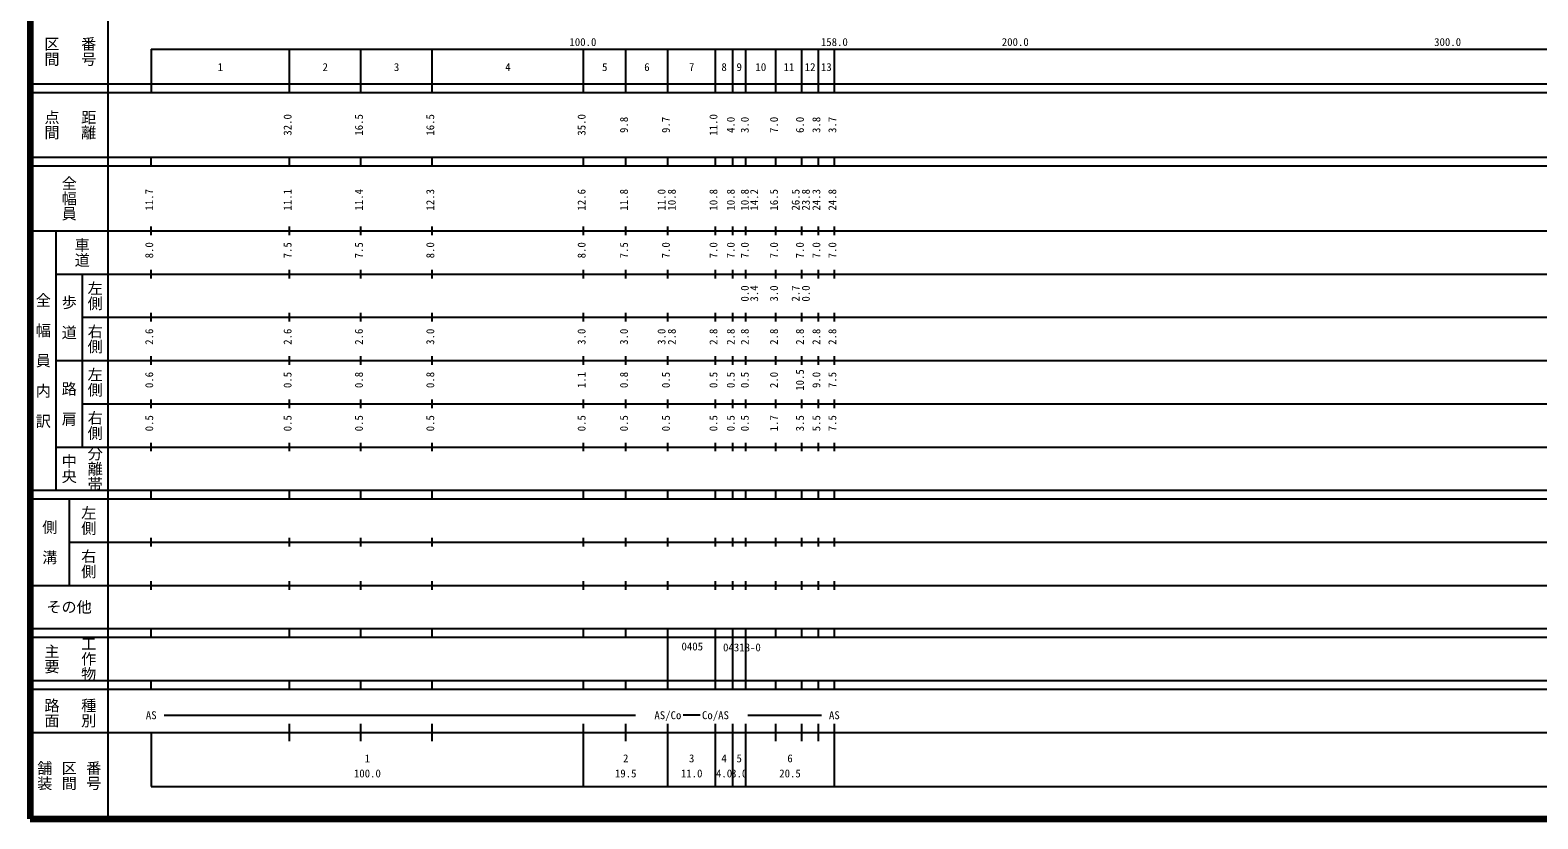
# Model space of a CAD drawing. Units: millimetres on the paper, enlarged 1000 times. Extents: x 40000 to 680000, y 20000 to 380000.
# Drawn here: x 40000 to 388715, y 20000 to 202409 of the extents above; entities that cross this region are included whole.
import ezdxf
from ezdxf.enums import TextEntityAlignment as Align

# ---------------------------------------------------------------- set-up
doc = ezdxf.new("R2010")
doc.units = ezdxf.units.MM
doc.header["$LTSCALE"] = 1000
doc.layers.add('M-TTL', color=2, linetype='Continuous', lineweight=140)
doc.layers.add('M-TTL-BAND', color=7, linetype='Continuous', lineweight=25)
doc.styles.add('@ＭＳ ゴシック', font='')
doc.styles.add('ＭＳ ゴシック', font='')
doc.styles.get('@ＭＳ ゴシック').set_extended_font_data('@MS Gothic')
doc.styles.get('ＭＳ ゴシック').set_extended_font_data('MS Gothic')

msp = doc.modelspace()

# ---------------------------------------------------------------- linework, layer by layer
at = {"layer": 'M-TTL'}
for p, q in [((40000, 380000), (40000, 20000)), ((40000, 20000), (680000, 20000))]:
    msp.add_line(p, q, dxfattribs=at)
at = {"layer": 'M-TTL-BAND'}
for p, q in [((58000, 370000), (58000, 20000)), ((68000, 198000), (579000, 198000)), ((68000, 198000), (68000, 188000)), ((100000, 188000), (100000, 198000)), ((116500, 188000), (116500, 198000)), ((133000, 188000), (133000, 198000)), ((168000, 188000), (168000, 198000)), ((177800, 188000), (177800, 198000)), ((187500, 188000), (187500, 198000)), ((198500, 188000), (198500, 198000)), ((202500, 188000), (202500, 198000)), ((205500, 188000), (205500, 198000)), ((212500, 188000), (212500, 198000)), ((218500, 188000), (218500, 198000)), ((222300, 188000), (222300, 198000)), ((226000, 188000), (226000, 198000)), ((40000, 190000), (579000, 190000)), ((40000, 188000), (579000, 188000)), ((40000, 173000), (579000, 173000)), ((40000, 171000), (579000, 171000)), ((68000, 171000), (68000, 173000)), ((100000, 171000), (100000, 173000)), ((116500, 171000), (116500, 173000)), ((133000, 171000), (133000, 173000)), ((168000, 171000), (168000, 173000)), ((177800, 171000), (177800, 173000)), ((187500, 171000), (187500, 173000)), ((198500, 171000), (198500, 173000)), ((202500, 171000), (202500, 173000)), ((205500, 171000), (205500, 173000)), ((212500, 171000), (212500, 173000)), ((218500, 171000), (218500, 173000)), ((222300, 171000), (222300, 173000)), ((226000, 171000), (226000, 173000)), ((68000, 155000), (68000, 157000)), ((100000, 155000), (100000, 157000)), ((116500, 155000), (116500, 157000)), ((133000, 155000), (133000, 157000)), ((168000, 155000), (168000, 157000)), ((177800, 155000), (177800, 157000)), ((187500, 155000), (187500, 157000)), ((198500, 155000), (198500, 157000)), ((202500, 155000), (202500, 157000)), ((205500, 155000), (205500, 157000)), ((212500, 155000), (212500, 157000)), ((218500, 155000), (218500, 157000)), ((222300, 155000), (222300, 157000)), ((226000, 155000), (226000, 157000)), ((40000, 156000), (579000, 156000)), ((46000, 96000), (46000, 156000)), ((68000, 145000), (68000, 147000)), ((100000, 145000), (100000, 147000)), ((116500, 145000), (116500, 147000)), ((133000, 145000), (133000, 147000)), ((168000, 145000), (168000, 147000)), ((177800, 145000), (177800, 147000)), ((187500, 145000), (187500, 147000)), ((198500, 145000), (198500, 147000)), ((202500, 145000), (202500, 147000)), ((205500, 145000), (205500, 147000)), ((212500, 145000), (212500, 147000)), ((218500, 145000), (218500, 147000)), ((222300, 145000), (222300, 147000)), ((226000, 145000), (226000, 147000)), ((46000, 146000), (579000, 146000)), ((52000, 146000), (52000, 106000)), ((52000, 136000), (579000, 136000)), ((68000, 135000), (68000, 137000)), ((100000, 135000), (100000, 137000)), ((116500, 135000), (116500, 137000)), ((133000, 135000), (133000, 137000)), ((168000, 135000), (168000, 137000)), ((177800, 135000), (177800, 137000)), ((187500, 135000), (187500, 137000)), ((198500, 135000), (198500, 137000)), ((202500, 135000), (202500, 137000)), ((205500, 135000), (205500, 137000)), ((212500, 135000), (212500, 137000)), ((218500, 135000), (218500, 137000)), ((222300, 135000), (222300, 137000)), ((226000, 135000), (226000, 137000)), ((46000, 126000), (579000, 126000)), ((68000, 125000), (68000, 127000)), ((100000, 125000), (100000, 127000)), ((116500, 125000), (116500, 127000)), ((133000, 125000), (133000, 127000)), ((168000, 125000), (168000, 127000)), ((177800, 125000), (177800, 127000)), ((187500, 125000), (187500, 127000)), ((198500, 125000), (198500, 127000)), ((202500, 125000), (202500, 127000)), ((205500, 125000), (205500, 127000)), ((212500, 125000), (212500, 127000)), ((218500, 125000), (218500, 127000)), ((222300, 125000), (222300, 127000)), ((226000, 125000), (226000, 127000)), ((52000, 116000), (579000, 116000)), ((68000, 115000), (68000, 117000)), ((100000, 115000), (100000, 117000)), ((116500, 115000), (116500, 117000)), ((133000, 115000), (133000, 117000)), ((168000, 115000), (168000, 117000)), ((177800, 115000), (177800, 117000)), ((187500, 115000), (187500, 117000)), ((198500, 115000), (198500, 117000)), ((202500, 115000), (202500, 117000)), ((205500, 115000), (205500, 117000)), ((212500, 115000), (212500, 117000)), ((218500, 115000), (218500, 117000)), ((222300, 115000), (222300, 117000)), ((226000, 115000), (226000, 117000)), ((46000, 106000), (579000, 106000)), ((68000, 105000), (68000, 107000)), ((100000, 105000), (100000, 107000)), ((116500, 105000), (116500, 107000)), ((133000, 105000), (133000, 107000)), ((168000, 105000), (168000, 107000)), ((177800, 105000), (177800, 107000)), ((187500, 105000), (187500, 107000)), ((198500, 105000), (198500, 107000)), ((202500, 105000), (202500, 107000)), ((205500, 105000), (205500, 107000)), ((212500, 105000), (212500, 107000)), ((218500, 105000), (218500, 107000)), ((222300, 105000), (222300, 107000)), ((226000, 105000), (226000, 107000)), ((40000, 96000), (579000, 96000)), ((68000, 94000), (68000, 96000)), ((100000, 94000), (100000, 96000)), ((116500, 94000), (116500, 96000)), ((133000, 94000), (133000, 96000)), ((168000, 94000), (168000, 96000)), ((177800, 94000), (177800, 96000)), ((187500, 94000), (187500, 96000)), ((198500, 94000), (198500, 96000)), ((202500, 94000), (202500, 96000)), ((205500, 94000), (205500, 96000)), ((212500, 94000), (212500, 96000)), ((218500, 94000), (218500, 96000)), ((222300, 94000), (222300, 96000)), ((226000, 94000), (226000, 96000)), ((40000, 94000), (579000, 94000)), ((49000, 94000), (49000, 74000)), ((49000, 84000), (579000, 84000)), ((68000, 83000), (68000, 85000)), ((100000, 83000), (100000, 85000)), ((116500, 83000), (116500, 85000)), ((133000, 83000), (133000, 85000)), ((168000, 83000), (168000, 85000)), ((177800, 83000), (177800, 85000)), ((187500, 83000), (187500, 85000)), ((198500, 83000), (198500, 85000)), ((202500, 83000), (202500, 85000)), ((205500, 83000), (205500, 85000)), ((212500, 83000), (212500, 85000)), ((218500, 83000), (218500, 85000)), ((222300, 83000), (222300, 85000)), ((226000, 83000), (226000, 85000)), ((40000, 74000), (579000, 74000)), ((68000, 73000), (68000, 75000)), ((100000, 73000), (100000, 75000)), ((116500, 73000), (116500, 75000)), ((133000, 73000), (133000, 75000)), ((168000, 73000), (168000, 75000)), ((177800, 73000), (177800, 75000)), ((187500, 73000), (187500, 75000)), ((198500, 73000), (198500, 75000)), ((202500, 73000), (202500, 75000)), ((205500, 73000), (205500, 75000)), ((212500, 73000), (212500, 75000)), ((218500, 73000), (218500, 75000)), ((222300, 73000), (222300, 75000)), ((226000, 73000), (226000, 75000)), ((40000, 64000), (579000, 64000)), ((68000, 62000), (68000, 64000)), ((100000, 62000), (100000, 64000)), ((116500, 62000), (116500, 64000)), ((133000, 62000), (133000, 64000)), ((168000, 62000), (168000, 64000)), ((177800, 62000), (177800, 64000)), ((187500, 62000), (187500, 64000)), ((198500, 62000), (198500, 64000)), ((202500, 62000), (202500, 64000)), ((205500, 62000), (205500, 64000)), ((212500, 62000), (212500, 64000)), ((218500, 62000), (218500, 64000)), ((222300, 62000), (222300, 64000)), ((226000, 62000), (226000, 64000)), ((40000, 62000), (579000, 62000)), ((187500, 52000), (187500, 62000)), ((198500, 52000), (198500, 62000)), ((202500, 52000), (202500, 62000)), ((205500, 52000), (205500, 62000)), ((40000, 52000), (579000, 52000)), ((40000, 50000), (579000, 50000)), ((68000, 50000), (68000, 52000)), ((100000, 50000), (100000, 52000)), ((116500, 50000), (116500, 52000)), ((133000, 50000), (133000, 52000)), ((168000, 50000), (168000, 52000)), ((177800, 50000), (177800, 52000)), ((187500, 50000), (187500, 52000)), ((198500, 50000), (198500, 52000)), ((202500, 50000), (202500, 52000)), ((205500, 50000), (205500, 52000)), ((212500, 50000), (212500, 52000)), ((218500, 50000), (218500, 52000)), ((222300, 50000), (222300, 52000)), ((226000, 50000), (226000, 52000)), ((71000, 44000), (180000, 44000)), ((100000, 38000), (100000, 42000)), ((116500, 38000), (116500, 42000)), ((133000, 38000), (133000, 42000)), ((168000, 27500), (168000, 42000)), ((177800, 38000), (177800, 42000)), ((187500, 27500), (187500, 42000)), ((195000, 44000), (191000, 44000)), ((198500, 27500), (198500, 42000)), ((202500, 38000), (202500, 42000)), ((202500, 27500), (202500, 42000)), ((205500, 38000), (205500, 42000)), ((205500, 27500), (205500, 42000)), ((206000, 44000), (223000, 44000)), ((212500, 38000), (212500, 42000)), ((218500, 38000), (218500, 42000)), ((222300, 38000), (222300, 42000)), ((226000, 27500), (226000, 42000)), ((40000, 40000), (579000, 40000)), ((68000, 40000), (68000, 27500)), ((68000, 27500), (579000, 27500))]:
    msp.add_line(p, q, dxfattribs=at)

# ---------------------------------------------------------------- texts
at = {"layer": 'M-TTL-BAND', "style": '@ＭＳ ゴシック'}
for s, p in [('区間', (45000, 197500)), ('番号', (53500, 197500)), ('点間', (45000, 180500)), ('距離', (53500, 180500)), ('全幅員', (49000, 163500)), ('車道', (52000, 151000)), ('左側', (55000, 141000)), ('全\u3000幅\u3000員\u3000内\u3000訳', (43000, 126000)), ('歩\u3000道', (49000, 136000)), ('右側', (55000, 131000)), ('左側', (55000, 121000)), ('路\u3000肩', (49000, 116000)), ('右側', (55000, 111000)), ('分離帯', (55000, 101000)), ('中央', (49000, 101000)), ('左側', (53500, 89000)), ('側\u3000溝', (44500, 84000)), ('右側', (53500, 79000)), ('主要', (45000, 57000)), ('工作物', (53500, 57000)), ('路面', (45000, 44500)), ('種別', (53500, 44500)), ('舗装', (43333, 30000)), ('区間', (49000, 30000)), ('番号', (54667, 30000))]:
    msp.add_text(s, height=2566, rotation=270, dxfattribs=at).set_placement(p, align=Align.MIDDLE_CENTER)
at = {"layer": 'M-TTL-BAND', "style": 'ＭＳ ゴシック'}
for s, p in [('100.0', (167844, 198195)), ('158.0', (226000, 198195)), ('200.0', (267844, 198195)), ('300.0', (367844, 198195)), ('1', (84000, 192405)), ('2', (108250, 192405)), ('3', (124750, 192405)), ('4', (150500, 192405)), ('5', (172900, 192405)), ('6', (182650, 192405)), ('7', (193000, 192405)), ('8', (200500, 192405)), ('9', (204000, 192405)), ('10', (209000, 192405)), ('11', (215500, 192405)), ('12', (220400, 192405)), ('13', (224150, 192405)), ('AS', (68000, 42500)), ('AS/Co', (187500, 42500)), ('Co/AS', (198500, 42500)), ('AS', (226000, 42500)), ('2', (177750, 32523)), ('3', (193000, 32523)), ('6', (215750, 32523)), ('100.0', (118000, 29033)), ('1', (118000, 32523)), ('19.5', (177750, 29033)), ('11.0', (193000, 29033)), ('4.0', (200500, 29033)), ('4', (200500, 32523)), ('3.0', (204000, 29033)), ('5', (204000, 32523)), ('20.5', (215750, 29033))]:
    msp.add_text(s, height=1833, dxfattribs=at).set_placement(p, align=Align.BOTTOM_CENTER)
for s, p in [('32.0', (101000, 180500)), ('16.5', (117500, 180500)), ('16.5', (134000, 180500)), ('35.0', (169000, 180500)), ('9.8', (178800, 180500)), ('9.7', (188500, 180500)), ('11.0', (199500, 180500)), ('4.0', (203500, 180500)), ('3.0', (206750, 180500)), ('7.0', (213500, 180500)), ('6.0', (219500, 180500)), ('3.8', (223300, 180500)), ('3.7', (227000, 180500)), ('11.7', (69000, 163174)), ('11.1', (101000, 163174)), ('11.4', (117500, 163174)), ('12.3', (134000, 163174)), ('12.6', (169000, 163174)), ('11.8', (178800, 163174)), ('11.0', (187500, 163174)), ('10.8', (189870, 163174)), ('10.8', (199500, 163174)), ('10.8', (203500, 163174)), ('10.8', (206750, 163174)), ('14.2', (208917, 163174)), ('16.5', (213500, 163174)), ('26.5', (218500, 163174)), ('23.8', (220870, 163174)), ('24.3', (223300, 163174)), ('24.8', (227000, 163174)), ('8.0', (69000, 151500)), ('7.5', (101000, 151500)), ('7.5', (117500, 151500)), ('8.0', (134000, 151500)), ('8.0', (169000, 151500)), ('7.5', (178800, 151500)), ('7.0', (188500, 151500)), ('7.0', (199500, 151500)), ('7.0', (203500, 151500)), ('7.0', (206750, 151500)), ('7.0', (213500, 151500)), ('7.0', (219500, 151500)), ('7.0', (223300, 151500)), ('7.0', (227000, 151500)), ('0.0', (206750, 141500)), ('3.4', (208917, 141500)), ('3.0', (213500, 141500)), ('2.7', (218500, 141500)), ('0.0', (220870, 141500)), ('2.6', (69000, 131500)), ('2.6', (101000, 131500)), ('2.6', (117500, 131500)), ('3.0', (134000, 131500)), ('3.0', (169000, 131500)), ('3.0', (178800, 131500)), ('3.0', (187500, 131500)), ('2.8', (189870, 131500)), ('2.8', (199500, 131500)), ('2.8', (203500, 131500)), ('2.8', (206750, 131500)), ('2.8', (213500, 131500)), ('2.8', (219500, 131500)), ('2.8', (223300, 131500)), ('2.8', (227000, 131500)), ('0.6', (69000, 121500)), ('0.5', (101000, 121500)), ('0.8', (117500, 121500)), ('0.8', (134000, 121500)), ('1.1', (169000, 121500)), ('0.8', (178800, 121500)), ('0.5', (188500, 121500)), ('0.5', (199500, 121500)), ('0.5', (203500, 121500)), ('0.5', (206750, 121500)), ('2.0', (213500, 121500)), ('10.5', (219500, 121500)), ('9.0', (223300, 121500)), ('7.5', (227000, 121500)), ('0.5', (69000, 111500)), ('0.5', (101000, 111500)), ('0.5', (117500, 111500)), ('0.5', (134000, 111500)), ('0.5', (169000, 111500)), ('0.5', (178800, 111500)), ('0.5', (188500, 111500)), ('0.5', (199500, 111500)), ('0.5', (203500, 111500)), ('0.5', (206750, 111500)), ('1.7', (213500, 111500)), ('3.5', (219500, 111500)), ('5.5', (223300, 111500)), ('7.5', (227000, 111500))]:
    msp.add_text(s, height=1833, rotation=90, dxfattribs=at).set_placement(p, align=Align.BOTTOM_CENTER)
for s, height, p in [('その他', 2566, (49000, 69000)), ('04318-0', 1833, (204625, 59655))]:
    msp.add_text(s, height=height, dxfattribs=at).set_placement(p, align=Align.MIDDLE_CENTER)
msp.add_text('0405', height=1833, dxfattribs=at).set_placement((190647, 58405), align=Align.BOTTOM_LEFT)

doc.saveas('drawing.dxf')
